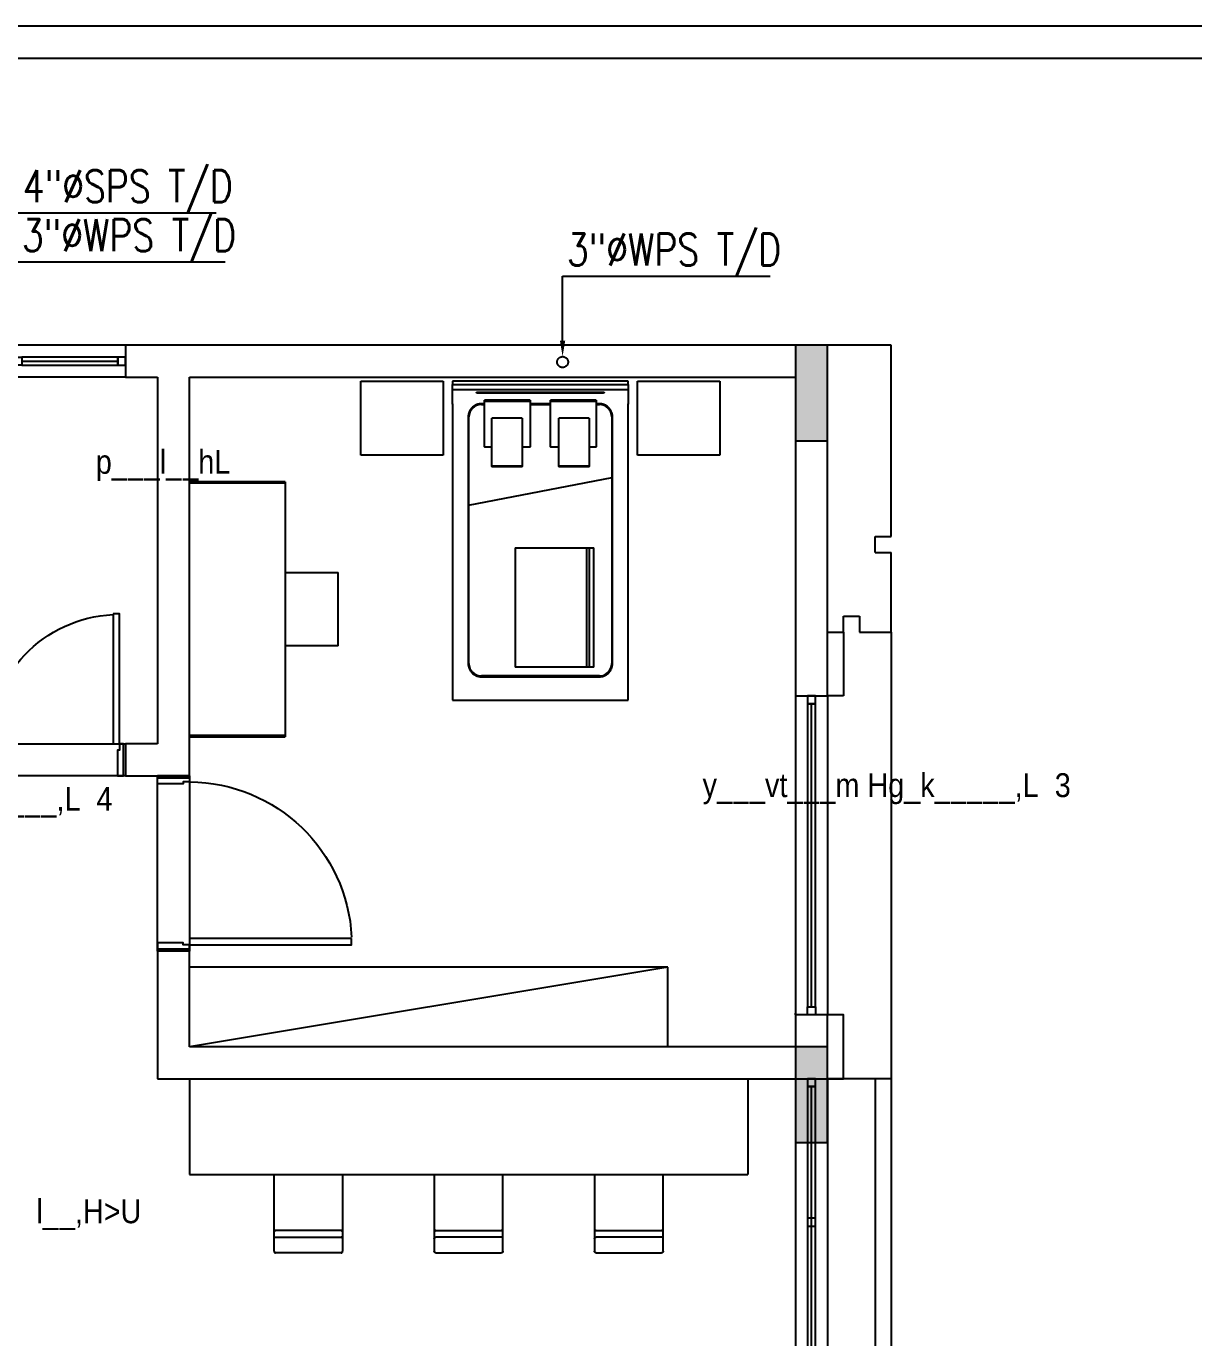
# Model space of a CAD drawing. Header units: metres. Extents: x -658 to -58, y -713 to -118.
# Drawn here: x -316.17 to -308.85, y -198.17 to -189.95 of the extents above; entities that cross this region are included whole.
import ezdxf
from ezdxf import colors
from ezdxf.entities.mleader import LeaderData, LeaderLine
from ezdxf.math import Vec2, Vec3

# ---------------------------------------------------------------- set-up
doc = ezdxf.new("R2010")
doc.units = ezdxf.units.M
doc.header["$LTSCALE"] = 100
doc.linetypes.add('CENTERX2', pattern=[4, 2.5, -0.5, 0.5, -0.5])
for name, color, linetype in [('DRAIN-LW', 2, 'Continuous'), ('plan', 8, 'Continuous'), ('WATER TEXT', 3, 'Continuous')]:
    doc.layers.add(name, color=color, linetype=linetype)
doc.styles.add('02-GROUND-FOR WORK$0$MZ', font='romans.shx', dxfattribs={"width": 0.8})
doc.styles.add('style12', font='xarab.shx')

# ---------------------------------------------------------------- blocks, each defined once
blk = doc.blocks.new('EN_Bed_and_2_bedside_tables_FR__Lit_avec_2_tables_de_chevets_17147 - 0900 x 1900 mm - Jumeau _1 place_-585251-الدور الاول')
for p, q in [((-1.125000011444091, -0.02587626685010951), (-0.6100000100016585, -0.02587626685010951)), ((-1.125000011444091, -0.4899999999999956), (-1.125000011444091, -0.02587626685010951)), ((-0.6100000100016585, -0.02587626685010951), (-0.6100000100016585, -0.4899999999999956)), ((0.5499999999999962, -0.02587626685010965), (-0.5500000000000037, -0.02587626685010965)), ((-0.5500000000000037, -0.02587626685010965), (-0.5500000000000037, -0.04748257228274145)), ((-0.5499999999999998, -0.07871591388827218), (-0.5499999999999998, -0.04748257228273851)), ((-0.5499999999999998, -0.04748257228273851), (0.5499999999999999, -0.04748257228273851)), ((-0.5499999999999998, -0.1699942561304937), (-0.5499999999999998, -0.07871591388827624)), ((-0.5499999999999998, -0.07871591388827218), (0.5499999999999999, -0.07871591388827218)), ((0.5499999999999962, -0.04748257228273309), (0.5499999999999962, -0.02587626685010965)), ((0.5499999999999999, -0.04748257228273851), (0.5499999999999999, -0.07871591388827218)), ((0.5499999999999999, -0.07871591388827218), (0.5499999999999999, -0.1699942561304928)), ((0.6099999237060552, -0.02587626685010951), (1.124999923706056, -0.02587626685010951)), ((0.6099999237060552, -0.4899999999999956), (0.6099999237060552, -0.02587626685010951)), ((1.124999923706056, -0.02587626685010951), (1.124999923706056, -0.4899999999999956)), ((-0.3899999999999932, -0.09467369448888671), (0.3900000000000044, -0.09467369448888671)), ((0.390000000000004, -0.100622127034617), (-0.3899999999999933, -0.100622127034617)), ((-0.06350000000015016, -0.1449118983703785), (-0.350000000000163, -0.1449118983703785)), ((-0.3500000000000077, -0.1477248673248967), (-0.3441116485768907, -0.1477248673248967)), ((-0.06350000000000004, -0.1527587694640935), (-0.3500000000000077, -0.1527587694640935)), ((-0.06660690951950667, -0.1477248673248967), (-0.06350000000000004, -0.1477248673248967)), ((0.3499999999998512, -0.1449118983703785), (0.0634999999998383, -0.1449118983703872)), ((0.06350000000000007, -0.1477248673248969), (0.06938835142311692, -0.1477248673248969)), ((0.3500000000000009, -0.1527587694640937), (0.06350000000000001, -0.1527587694640937)), ((0.3468930904804943, -0.1477248673248968), (0.3500000000000009, -0.1477248673248968)), ((-0.5500000000000037, -0.1687650021166942), (-0.5500000000000037, -2.026912732955666)), ((-0.350000000000163, -0.1675401383258751), (-0.3700000000001585, -0.1675401383258837)), ((-0.3700000000000052, -0.1724730055923467), (-0.3500000000000079, -0.1724730055923467)), ((0.0634999999998383, -0.1675401383258837), (-0.06350000000015016, -0.1675401383258837)), ((-0.06350000000000323, -0.172473005592347), (0.06349999999999498, -0.1724730055923472)), ((0.3699999999998466, -0.1675401383258837), (0.3499999999998512, -0.1675401383258837)), ((0.3499999999999996, -0.1724730055923475), (0.3699999999999969, -0.1724730055923475)), ((0.5499999999999962, -2.026912732955666), (0.5499999999999962, -0.1687650021166944)), ((-0.4524598616742959, -0.2500000000000125), (-0.4524598616742959, -1.796912732955676)), ((-0.4475269944076529, -1.796912732955663), (-0.4475269944076529, -0.2499999999999943)), ((-0.1150000000001644, -0.2581005459530469), (-0.3050000000001559, -0.2581005459530469)), ((0.3049999999998441, -0.2581005459530469), (0.1149999999998526, -0.2581005459530555)), ((0.4475269944076469, -0.2500000000000022), (0.4475269944076501, -1.796912732955689)), ((0.452459861673984, -1.796912732955702), (0.452459861673984, -0.2500000000000038)), ((-0.6100000100016585, -0.4899999999999956), (-1.125000011444091, -0.4899999999999956)), ((-0.350000000000163, -0.43793085904225), (-0.3050000000001559, -0.43793085904225)), ((-0.1150000000001644, -0.43793085904225), (-0.06350000000015016, -0.43793085904225)), ((0.0634999999998383, -0.4379308590422586), (0.1149999999998526, -0.4379308590422586)), ((0.3049999999998441, -0.43793085904225), (0.3499999999998165, -0.43793085904225)), ((1.124999923706056, -0.4899999999999956), (0.6099999237060552, -0.4899999999999956)), ((-0.3049999999999992, -0.5570526040179195), (-0.1149999999999992, -0.5570526040179195)), ((-0.3050000000001559, -0.5602855412867517), (-0.1150000000001644, -0.5602855412867517)), ((0.1150000000000002, -0.5570526040179195), (0.3050000000000002, -0.5570526040179193)), ((0.1149999999998526, -0.5602855412867603), (0.3049999999998441, -0.5602855412867517)), ((-0.4500000000000012, -0.8025760510095329), (0.4500000000000001, -0.6306776657453838)), ((-0.1578131362228021, -1.069999959182718), (-0.1578131362227675, -1.819999959182729)), ((-0.0591046707153324, -1.069999959182709), (0.2889258300781244, -1.069999959182709)), ((0.2889258300781169, -1.069999959182709), (0.306204717254638, -1.069999959182709)), ((0.2889258300781244, -1.069999959182709), (0.2889258300781244, -1.819999959182718)), ((0.306204717254638, -1.069999959182709), (0.306204717254638, -1.819999959182718)), ((0.3359366058348045, -1.819999959182729), (0.3359366058348045, -1.069999959182718)), ((0.3700000000000219, -1.87443972736334), (-0.3699999999999995, -1.874439727363316)), ((-0.3700000000001585, -1.879372594629805), (0.3699999999998466, -1.879372594629822)), ((0.2889258300781244, -1.819999959182718), (-0.0591046707153324, -1.819999959182718)), ((0.306204717254638, -1.819999959182718), (0.2889258300781508, -1.819999959182718)), ((-0.5500000000000037, -2.026912732955666), (0.5499999999999962, -2.026912732955666))]:
    blk.add_line(p, q)
at = {"flags": 128}
for points in [[(-0.3700000000001585, -0.1675401383258751), (-0.373297514965642, -0.1676060974199665), (-0.3765897546105998, -0.1678038691817595), (-0.3798714520539396, -0.1681331372186165), (-0.3831373572797481, -0.1685933747719276), (-0.3863822455364243, -0.1691838455597803), (-0.3896009256949237, -0.1699036049548766), (-0.392788248553639, -0.1707515014957303), (-0.395939115075883, -0.1717261787287453), (-0.3990484845473949, -0.1728260773782639), (-0.4021113826402873, -0.1740494378410943), (-0.4051229093710632, -0.1753943030014451), (-0.4080782469392912, -0.1768585213619711), (-0.4109726674354022, -0.1784397504856358), (-0.4138015404039184, -0.1801354607431334), (-0.4165603402516507, -0.1819429393598231), (-0.4192446534873148, -0.1838592947554624), (-0.4218501857824146, -0.1858814611702324), (-0.4243727688409852, -0.1880062035692337), (-0.4268083670683223, -0.1902301228178811), (-0.4291530840268452, -0.1925496611198024), (-0.4314031686695653, -0.1949611077085091), (-0.4335550213410412, -0.1974606047838734), (-0.4356051995360832, -0.2000441536837865), (-0.4375504234068519, -0.2027076212811224), (-0.4393875810102069, -0.2054467465959068), (-0.4411137332858464, -0.2082571476119477), (-0.4427261187583066, -0.211134328287145), (-0.444222157954887, -0.2140736857461789), (-0.44559945753191, -0.2170705176441537), (-0.4468558141038793, -0.2201200296893114), (-0.4479892177683929, -0.2232173433129088), (-0.448997855321237, -0.226357503473884), (-0.4498801131575688, -0.2295354865858415), (-0.4506345798530212, -0.2327462085537198), (-0.4512600484218188, -0.2359845329073018), (-0.4517555182477118, -0.2392452790184261), (-0.4521201966846438, -0.2425232303889059), (-0.4523535003249374, -0.2458131429958042), (-0.4524550559324997, -0.2491097536807613), (-0.4524598616742959, -0.2500000000000125)], [(0.452459861673984, -0.2500000000000038), (0.4523939025798492, -0.2467024850345376), (0.4521961308180822, -0.2434102453895798), (0.4518668627812165, -0.2401285479462573), (0.4514066252279055, -0.2368626427204315), (0.4508161544400874, -0.2336177544637554), (0.4500963950449304, -0.2303990743052559), (0.44924849850412, -0.2272117514465492), (0.4482738212711137, -0.2240608849243052), (0.4471739226215605, -0.2209515154527847), (0.4459505621587561, -0.2178886173598749), (0.4446056969983966, -0.2148770906291164), (0.4431414786378966, -0.2119217530608711), (0.4415602495142232, -0.2090273325647948), (0.4398645392566911, -0.2061984595962525), (0.4380570606400186, -0.2034396597485203), (0.4361407052443707, -0.2007553465128561), (0.4341185388296267, -0.198149814217791), (0.4319937964305994, -0.1956272311592031), (0.4297698771819692, -0.1931916329318573), (0.4274503388800393, -0.1908469159733518), (0.425038892291324, -0.188596831330623), (0.4225393952159769, -0.1864449786591297), (0.4199558463160379, -0.1843948004641051), (0.4172923787187193, -0.1824495765933017), (0.4145532534039523, -0.1806124189899641), (0.411742852387868, -0.1788862667143419), (0.408865671712714, -0.1772738812418643), (0.4059263142536369, -0.1757778420453186), (0.4029294823557053, -0.1744005424682868), (0.3998799703105304, -0.1731441858962743), (0.396782656686933, -0.172010782231804), (0.3936424965259491, -0.1710021446789426), (0.3904645134140003, -0.1701198868426281), (0.3872537914461133, -0.1693654201471757), (0.3840154670925313, -0.1687399515783521), (0.3807547209814329, -0.1682444817524678), (0.3774767696109272, -0.1678798033155271), (0.3741868570040116, -0.1676464996752335), (0.3708902463190718, -0.1675449440676626), (0.3699999999998466, -0.1675401383258837)], [(-0.1578131362226231, -1.069999959182709), (-0.1559164807360731, -1.069999959182709), (-0.1502994016831145, -1.069999959182709), (-0.1411777602616584, -1.069999959182709), (-0.128902096036056, -1.069999959182709), (-0.1139441558982251, -1.069999959182709), (-0.09687876509915343, -1.069999959182709), (-0.07836173703686761, -1.069999959182709), (-0.05910467071533246, -1.069999959182709)], [(0.3062491023064463, -1.069999959182709), (0.3137151174859403, -1.069999959182709), (0.3212919448942876, -1.069999959182709), (0.3275100864500876, -1.069999959182709), (0.3321305824605246, -1.069999959182709), (0.3349758698551218, -1.069999959182709), (0.3359366058349603, -1.069999959182709)], [(-0.4524598616742959, -1.796912732955676), (-0.4523939025801611, -1.800210247921142), (-0.4521961308184287, -1.8035024875661), (-0.4518668627815284, -1.806784185009423), (-0.451406625228252, -1.810050090235257), (-0.4508161544403993, -1.813294978491925), (-0.450096395045277, -1.816513658650433), (-0.4492484985044319, -1.819700981509131), (-0.4482738212713909, -1.822851848031384), (-0.4471739226218723, -1.825961217502895), (-0.445950562159068, -1.829024115595822), (-0.4446056969987085, -1.832035642326572), (-0.4431414786381738, -1.834990979894818), (-0.4415602495145351, -1.837885400390894), (-0.4398645392570029, -1.840714273359436), (-0.4380570606403305, -1.843473073207168), (-0.4361407052446826, -1.846157386442841), (-0.4341185388299386, -1.848762918737889), (-0.4319937964309459, -1.851285501796486), (-0.4297698771822811, -1.853721100023831), (-0.4274503388803512, -1.856065816982346), (-0.4250388922916705, -1.858315901625066), (-0.4225393952162889, -1.86046775429655), (-0.4199558463163497, -1.862517932491584), (-0.4172923787190658, -1.864463156362396), (-0.4145532534042642, -1.866300313965725), (-0.4117428523882145, -1.868026466241347), (-0.4088656717130259, -1.869638851713824), (-0.4059263142539488, -1.87113489091037), (-0.4029294823560172, -1.87251219048741), (-0.3998799703108423, -1.873768547059415), (-0.3967826566872448, -1.874901950723885), (-0.393642496526261, -1.875910588276746), (-0.3904645134143468, -1.876792846113069), (-0.3872537914464251, -1.877547312808522), (-0.3840154670928431, -1.878172781377328), (-0.3807547209817448, -1.878668251203221), (-0.3774767696112391, -1.879032929640162), (-0.3741868570043235, -1.879266233280447), (-0.3708902463193837, -1.879367788888026), (-0.3700000000001585, -1.879372594629805)], [(0.3699999999998466, -1.879372594629822), (0.3732975149653301, -1.87930663553574), (0.376589754610288, -1.879108863773938), (0.3798714520536278, -1.87877959573709), (0.3831373572794363, -1.878319358183778), (0.386382245536147, -1.877728887395917), (0.3896009256946118, -1.877009128000821), (0.3927882485533272, -1.876161231459967), (0.3959391150755712, -1.875186554226961), (0.399048484547083, -1.874086655577433), (0.4021113826400101, -1.872863295114603), (0.4051229093707513, -1.871518429954252), (0.408078246939014, -1.870054211593735), (0.4109726674350903, -1.86847298247007), (0.4138015404036065, -1.866777272212564), (0.4165603402513735, -1.864969793595874), (0.419244653487003, -1.863053438200244), (0.4218501857821028, -1.861031271785474), (0.424372768840708, -1.858906529386472), (0.426808367068045, -1.856682610137816), (0.4291530840265333, -1.854363071835904), (0.4314031686692534, -1.851951625247197), (0.4335550213407293, -1.849452128171824), (0.4356051995357713, -1.846868579271919), (0.4375504234065747, -1.844205111674575), (0.439387581009895, -1.841465986359791), (0.4411137332855345, -1.838655585343758), (0.4427261187580294, -1.835778404668561), (0.4442221579545751, -1.832839047209527), (0.4455994575315982, -1.829842215311552), (0.4468558141036021, -1.826792703266395), (0.447989217768081, -1.823695389642789), (0.4489978553209598, -1.820555229481822), (0.4498801131572569, -1.817377246369865), (0.4506345798527094, -1.814166524401986), (0.4512600484215417, -1.810928200048396), (0.4517555182473999, -1.807667453937271), (0.4521201966843666, -1.804389502566792), (0.4523535003246256, -1.801099589959902), (0.4524550559321878, -1.797802979274945), (0.4524598616740186, -1.796912732955702)], [(-0.05910467071533246, -1.819999959182718), (-0.07836173703686761, -1.819999959182718), (-0.09687876509915343, -1.819999959182718), (-0.1139441558982251, -1.819999959182718), (-0.128902096036056, -1.819999959182718), (-0.1411777602616584, -1.819999959182718), (-0.1502994016831145, -1.819999959182718), (-0.1559164807360731, -1.819999959182718), (-0.1578131362226231, -1.819999959182718)], [(0.3359366058349603, -1.819999959182718), (0.3349758698551218, -1.819999959182718), (0.3321305824605246, -1.819999959182718), (0.3275100864500876, -1.819999959182718), (0.3212919448942876, -1.819999959182718), (0.3137151174859403, -1.819999959182718), (0.3062491023064111, -1.819999959182718)]]:
    blk.add_lwpolyline(points, dxfattribs=at)
for centre, radius, start, end in [((-0.3700000000000063, -0.2499999999999945), 0.0800000000000044, 177.6372373075536, 179.9999999999992), ((-0.3700000000000063, -0.2499999999999945), 0.07752699440765515, 89.99999999999959, 179.9999999999993), ((-0.3700000000000063, -0.2499999999999945), 0.08000000000000444, 114.5041597808576, 115.7634245706648), ((-0.3700000000000063, -0.2499999999999945), 0.08000000000000435, 89.99999999999959, 92.36276269206057), ((0.3699999999999968, -0.2500000000000011), 0.07999999999999936, 87.63723730803632, 89.99999999999918), ((0.3699999999999968, -0.2500000000000011), 0.07752699440765023, 359.9999999999992, 89.99999999999962), ((0.3699999999999968, -0.2500000000000011), 0.07999999999999934, 24.50415978086151, 25.76342457067586), ((0.3699999999999968, -0.2500000000000011), 0.07999999999999943, 359.9999999999989, 2.362762691813814), ((-0.3699999999999996, -1.796912732955663), 0.08000000000000253, 179.9999999999998, 182.36276269225), ((-0.3699999999999996, -1.796912732955663), 0.07752699440765326, 179.9999999999998, 269.9999999999998), ((0.3700000000000225, -1.796912732955689), 0.07752699440765139, 269.9999999999995, 6.043053894780682e-14), ((0.3700000000000225, -1.796912732955689), 0.08000000000000076, 357.6372373082276, 359.9999999999992), ((-0.3699999999999996, -1.796912732955663), 0.0800000000000025, 204.5041597807983, 205.7634245705593), ((-0.3699999999999996, -1.796912732955663), 0.0800000000000025, 267.6372373078647, 269.9999999999994), ((0.3700000000000225, -1.796912732955689), 0.08000000000000065, 269.9999999999991, 272.3627626919827), ((0.3700000000000225, -1.796912732955689), 0.08000000000000085, 294.5041597807783, 295.763424570559)]:
    blk.add_arc(centre, radius, start, end)
for points, knots in [([(-0.3899999999999933, -0.100622127034617), (-0.3906194697977122, -0.1006197242420361), (-0.3918224234998632, -0.1005863226387849), (-0.3934967477740535, -0.1004552573133246), (-0.3951074115667346, -0.1002282818319106), (-0.3965484434800375, -0.09992999676418238), (-0.3977642937287243, -0.09956181886188784), (-0.3990819154042456, -0.0990009131803175), (-0.4001464376402936, -0.0981090775605797), (-0.4000028874034097, -0.09712175168584955), (-0.3989759396527413, -0.09630792256377159), (-0.3977797161358004, -0.09576391208687524), (-0.3962313305413996, -0.09530241553129191), (-0.3936771498127301, -0.09482447394224824), (-0.3915490354178615, -0.09468021858364503), (-0.3899999999999932, -0.09467369448888671)], [0, 0, 0, 0, 0.05555555555555555, 0.1111111111111111, 0.1666666666666667, 0.2222222222222222, 0.2777777777777778, 0.3333333333333333, 0.4444444444444444, 0.5833333333333333, 0.6527777777777777, 0.7222222222222222, 0.7916666666666667, 0.8611111111111112, 1, 1, 1, 1]), ([(-0.3500000000000077, -0.1527587694640934), (-0.3500000000000077, -0.1470183534950066), (-0.3500000000000075, -0.145148231903019), (-0.3500000000000077, -0.1449118983703712), (-0.3500000000000077, -0.1449118983703712)], [-0.02531447544608344, -0.02531447544608344, -0.02531447544608344, -0.02531447544608344, -0.01176379224752933, -0.00982882225279015, -0.00982882225279015, -0.00982882225279015, -0.00982882225279015]), ([(-0.3500000000000077, -0.4378831453735883), (-0.3500000000000077, -0.437996365567753), (-0.3500000000000077, -0.4375527260182764), (-0.3500000000000077, -0.420723244701936), (-0.3500000000000083, -0.3933456908218267), (-0.3500000000000075, -0.2908942168671546), (-0.3500000000000077, -0.1753254007238284), (-0.3500000000000077, -0.1527587694640935)], [-0.8738534442867539, -0.8738534442867539, -0.8738534442867539, -0.8738534442867539, -0.8529962077781091, -0.7671952942683452, -0.5795204002419658, -0.2820766228611951, 0, 0, 0, 0]), ([(-0.06349999999999999, -0.1449118983703712), (-0.06349999999999999, -0.1449118983703712), (-0.06349999999999993, -0.1451482319030191), (-0.06350000000000053, -0.1470183534950062), (-0.06349999999999999, -0.1527587694640934)], [0.009828822252790297, 0.009828822252790297, 0.009828822252790297, 0.009828822252790297, 0.01176379224752933, 0.02531447544608344, 0.02531447544608344, 0.02531447544608344, 0.02531447544608344]), ([(-0.06349999999999999, -0.1527587694640935), (-0.06349999999999999, -0.1753254007238284), (-0.06349999999999999, -0.2908942168671546), (-0.06349999999999996, -0.3933456908218261), (-0.06349999999999999, -0.4207232447019386), (-0.06349999999999999, -0.4375527260182765), (-0.06349999999999999, -0.437996365567753), (-0.06349999999999999, -0.4378831453735882)], [0, 0, 0, 0, 0.2820766228611951, 0.5795204002419658, 0.7671952942683452, 0.8529962077781091, 0.8738534442867542, 0.8738534442867542, 0.8738534442867542, 0.8738534442867542]), ([(0.0635, -0.1527587694640937), (0.0635, -0.1470183534950069), (0.0635, -0.1451482319030192), (0.06350000000000001, -0.1449118983703715), (0.0635, -0.1449118983703715)], [-0.02531447544608344, -0.02531447544608344, -0.02531447544608344, -0.02531447544608344, -0.01176379224752933, -0.009828822252790073, -0.009828822252790073, -0.009828822252790073, -0.009828822252790073]), ([(0.0635, -0.4378831453735886), (0.0635, -0.4379963655677533), (0.0635, -0.4375527260182767), (0.06349999999999999, -0.4207232447019363), (0.06350000000000006, -0.3933456908218267), (0.06350000000000004, -0.2908942168671545), (0.06350000000000003, -0.1753254007238287), (0.06350000000000001, -0.1527587694640938)], [-0.8738534442867539, -0.8738534442867539, -0.8738534442867539, -0.8738534442867539, -0.8529962077781091, -0.7671952942683452, -0.5795204002419658, -0.2820766228611951, 0, 0, 0, 0]), ([(0.3500000000000009, -0.1449118983703715), (0.3500000000000009, -0.1449118983703715), (0.350000000000001, -0.1451482319030192), (0.3499999999999988, -0.1470183534950065), (0.3500000000000009, -0.1527587694640936)], [0.009828822252789833, 0.009828822252789833, 0.009828822252789833, 0.009828822252789833, 0.01176379224752933, 0.02531447544608344, 0.02531447544608344, 0.02531447544608344, 0.02531447544608344]), ([(0.3500000000000009, -0.1527587694640938), (0.3500000000000009, -0.1753254007238287), (0.3500000000000009, -0.2908942168671547), (0.3500000000000009, -0.3933456908218265), (0.3500000000000009, -0.4207232447019389), (0.3500000000000009, -0.4375527260182767), (0.3500000000000009, -0.4379963655677532), (0.3500000000000009, -0.4378831453735886)], [0, 0, 0, 0, 0.2820766228611951, 0.5795204002419658, 0.7671952942683452, 0.8529962077781091, 0.8738534442867542, 0.8738534442867542, 0.8738534442867542, 0.8738534442867542]), ([(0.3900000000000044, -0.09467369448888671), (0.3906195271774266, -0.0946762530313445), (0.391822449873684, -0.09471111659112294), (0.3934964307032692, -0.09484743519913107), (0.3951060330351739, -0.09508295305187006), (0.3965459852993439, -0.09539120412008037), (0.3977608918807091, -0.09576959131355718), (0.3990778038959342, -0.09634295948466716), (0.4001444653121239, -0.09724639105981021), (0.4000051474881737, -0.09823212213500927), (0.3989799277162557, -0.09903505814751898), (0.3977831508683102, -0.09956755220607218), (0.3962335953740449, -0.1000162564306672), (0.3936773216339375, -0.1004777213453004), (0.3915488875523295, -0.1006159974579465), (0.3900000000000041, -0.100622127034617)], [0, 0, 0, 0, 0.05555555555555555, 0.1111111111111111, 0.1666666666666667, 0.2222222222222222, 0.2777777777777778, 0.3333333333333333, 0.4444444444444444, 0.5833333333333333, 0.6527777777777777, 0.7222222222222222, 0.7916666666666667, 0.8611111111111112, 1, 1, 1, 1]), ([(-0.3049999999999992, -0.5570526040179195), (-0.3049999999999992, -0.4819289476386825), (-0.3049999999999992, -0.40836497995536), (-0.3049999999999994, -0.3378381197079133), (-0.3049999999999992, -0.2723360226504725), (-0.3049999999999992, -0.2585555331089446), (-0.3049999999999992, -0.2581300425261748)], [-1.650612061430536, -1.650612061430536, -1.650612061430536, -1.650612061430536, -1.384840193782688, -1.147335735825439, -0.9731115973867277, -0.873853444286754, -0.873853444286754, -0.873853444286754, -0.873853444286754]), ([(-0.1149999999999992, -0.2581300425261748), (-0.1149999999999992, -0.2585555331089447), (-0.1149999999999992, -0.2723360226504725), (-0.1149999999999992, -0.3378381197079132), (-0.1149999999999992, -0.40836497995536), (-0.1149999999999992, -0.4819289476386824), (-0.1149999999999992, -0.5570526040179195)], [0.8738534442867542, 0.8738534442867542, 0.8738534442867542, 0.8738534442867542, 0.9731115973867277, 1.147335735825439, 1.384840193782688, 1.650612061430536, 1.650612061430536, 1.650612061430536, 1.650612061430536]), ([(0.1150000000000001, -0.5570526040179195), (0.1150000000000001, -0.4819289476386825), (0.1150000000000001, -0.4083649799553603), (0.1150000000000002, -0.3378381197079133), (0.1150000000000001, -0.2723360226504725), (0.1150000000000002, -0.2585555331089446), (0.1150000000000002, -0.2581300425261748)], [-1.650612061430536, -1.650612061430536, -1.650612061430536, -1.650612061430536, -1.384840193782688, -1.147335735825439, -0.9731115973867277, -0.8738534442867539, -0.8738534442867539, -0.8738534442867539, -0.8738534442867539]), ([(0.3050000000000002, -0.2581300425261748), (0.3050000000000002, -0.2585555331089447), (0.3050000000000003, -0.2723360226504726), (0.3049999999999998, -0.3378381197079129), (0.3050000000000001, -0.4083649799553603), (0.3050000000000002, -0.4819289476386825), (0.3050000000000002, -0.5570526040179195)], [0.8738534442867542, 0.8738534442867542, 0.8738534442867542, 0.8738534442867542, 0.9731115973867277, 1.147335735825439, 1.384840193782688, 1.650612061430536, 1.650612061430536, 1.650612061430536, 1.650612061430536]), ([(-0.3049999999999992, -0.5595354160219288), (-0.3049999999999992, -0.559921367813353), (-0.3049999999999992, -0.560758850318825), (-0.3049999999999992, -0.5597853591366646), (-0.3049999999999992, -0.5570526040179195)], [-0.01567086575233738, -0.01567086575233738, -0.01567086575233738, -0.01567086575233738, -0.01176379224752933, 0, 0, 0, 0]), ([(-0.1149999999999992, -0.5570526040179195), (-0.1149999999999992, -0.5597853591366645), (-0.1149999999999992, -0.5607588503188254), (-0.1149999999999992, -0.559921367813353), (-0.1149999999999992, -0.5595354160219288)], [0, 0, 0, 0, 0.01176379224752933, 0.01567086575233736, 0.01567086575233736, 0.01567086575233736, 0.01567086575233736]), ([(0.1150000000000001, -0.559535416021929), (0.1150000000000001, -0.5599213678133531), (0.1150000000000001, -0.5607588503188253), (0.1150000000000001, -0.5597853591366646), (0.1150000000000001, -0.5570526040179196)], [-0.01567086575233731, -0.01567086575233731, -0.01567086575233731, -0.01567086575233731, -0.01176379224752933, 0, 0, 0, 0]), ([(0.3050000000000002, -0.5570526040179195), (0.3050000000000002, -0.5597853591366645), (0.3050000000000002, -0.5607588503188256), (0.3050000000000002, -0.5599213678133531), (0.3050000000000002, -0.5595354160219288)], [0, 0, 0, 0, 0.01176379224752933, 0.01567086575233738, 0.01567086575233738, 0.01567086575233738, 0.01567086575233738])]:
    blk.add_open_spline(points, degree=3, knots=knots)
for points in [[(-0.3500000000000077, -0.1449127135753851), (-0.3500000000000077, -0.1449268928265849), (-0.3500000000000077, -0.1454059577792291), (-0.3500000000000077, -0.1459934646614402)], [(-0.3500000000000077, -0.1459582179327174), (-0.3500000000000077, -0.1463900961616072), (-0.3500000000000077, -0.1469702273595652), (-0.3500000000000077, -0.1477248673248966)], [(-0.3500000000000077, -0.1477248673248967), (-0.3500000000000077, -0.1481812565851137), (-0.3500000000000077, -0.1486362850948314), (-0.3500000000000077, -0.1490899600985635)], [(-0.06349999999999999, -0.1455747849232093), (-0.06349999999999999, -0.1451268379537419), (-0.06349999999999999, -0.1446849141083912), (-0.06349999999999999, -0.1446910022582545)], [(-0.06349999999999999, -0.1477248673248967), (-0.06349999999999999, -0.1469702273595652), (-0.06349999999999999, -0.1463900961616072), (-0.06349999999999999, -0.1459582179327174)], [(-0.06349999999999999, -0.1490899600985722), (-0.06349999999999999, -0.1486362850948372), (-0.06349999999999999, -0.1481812565851166), (-0.06349999999999999, -0.1477248673248967)], [(0.0635, -0.1449127135753854), (0.0635, -0.1449268928265852), (0.0635, -0.1454059577792294), (0.0635, -0.1459934646614405)], [(0.0635, -0.1459582179327176), (0.0635, -0.1463900961616075), (0.0635, -0.1469702273595654), (0.0635, -0.147724867324897)], [(0.0635, -0.147724867324897), (0.0635, -0.148181256585114), (0.0635, -0.1486362850948316), (0.0635, -0.1490899600985638)], [(0.3500000000000009, -0.1455747849232096), (0.3500000000000009, -0.1451268379537421), (0.350000000000001, -0.1446849141083914), (0.350000000000001, -0.1446910022582547)], [(0.3500000000000009, -0.147724867324897), (0.3500000000000009, -0.1469702273595655), (0.3500000000000009, -0.1463900961616075), (0.3500000000000009, -0.1459582179327177)], [(0.3500000000000009, -0.1490899600985633), (0.3500000000000009, -0.1486362850948313), (0.3500000000000009, -0.1481812565851138), (0.3500000000000009, -0.147724867324897)], [(-0.3049999999999992, -0.5571756694580207), (-0.3049999999999992, -0.5580286549944852), (-0.3049999999999992, -0.5587766699286008), (-0.3049999999999992, -0.5593278964622975)], [(-0.1149999999999992, -0.5591256964762457), (-0.1149999999999992, -0.5586615944242384), (-0.1149999999999992, -0.5577381575552226), (-0.1149999999999992, -0.5566776738478562)], [(0.1150000000000001, -0.5571756694580208), (0.1150000000000001, -0.5580286549944853), (0.1150000000000001, -0.5587766699286009), (0.1150000000000001, -0.5593278964622975)], [(0.3050000000000002, -0.5591256964762458), (0.3050000000000002, -0.5586615944242385), (0.3050000000000002, -0.5577381575552226), (0.3050000000000002, -0.5566776738478562)]]:
    blk.add_open_spline(points, degree=3)
blk = doc.blocks.new('Stol - Stol-V27-الدور الاول')
for p, q in [((0.1800000000001205, 0.7081804131694014), (0.1800000000001205, 0.587973826322866)), ((0.6000000000001364, 0.7181804131693639), (0.1900000000001256, 0.7181804131693639)), ((0.6100000000001273, 0.5788105145825853), (0.6100000000001273, 0.7081804131694014)), ((0.1800000000001205, 0.587973826322866), (0.1800000000001205, 0.5788105145827274)), ((0.1899999999999977, 0.5788105145825853), (0.1800000000000068, 0.5788105145825853)), ((0.1800000000001205, 0.5788105145827274), (0.1800000000001205, 0.2259006911147026)), ((0.1800000000000068, 0.5788105145825853), (0.1899999999999977, 0.5788105145825853)), ((0.1899999999999977, 0.6189400255186399), (0.5999999999999943, 0.6189400255186399)), ((0.5999999999999943, 0.5788105145825853), (0.1899999999999977, 0.5788105145825853)), ((0.5999999999999943, 0.5788105145825853), (0.1899999999999977, 0.5788105145825853)), ((0.6099999999999994, 0.5788105145825853), (0.5999999999999943, 0.5788105145825853)), ((0.5999999999999943, 0.5788105145825853), (0.6099999999999994, 0.5788105145825853)), ((0.6100000000001273, 0.5788105145827274), (0.6100000000001273, 0.587973826322866)), ((0.6100000000001273, 0.2259006911147026), (0.6100000000001273, 0.5788105145827274))]:
    blk.add_line(p, q)
at = {"flags": 128}
for points in [[(0.1800000000001205, 0.7081804131694014), (0.1800079989335188, 0.7085803065112088), (0.1800319829370949, 0.708979560109043), (0.1800719136415836, 0.709377535242254), (0.1801277271663793, 0.7097735952355038), (0.1801993342217116, 0.7101671064773427), (0.1802866202516071, 0.7105574394336429), (0.1803894456170241, 0.7109439696550055), (0.1805076458193042, 0.7113260787755564), (0.1806410317633436, 0.7117031555021356), (0.1807893900600988, 0.7120745965924584), (0.1809524833679177, 0.7124398078200329), (0.1811300507723388, 0.7127982049248089), (0.1813218082033501, 0.7131492145477978), (0.1815274488899945, 0.7134922751485817), (0.1817466438510422, 0.7138268379033263), (0.1819790424212897, 0.7141523675829831), (0.1822242728126184, 0.7144683434095498), (0.182481942708705, 0.7147742598890829), (0.1827516398927287, 0.7150696276204656), (0.1830329329066416, 0.7153539740783685), (0.1833253717417165, 0.7156268443690692), (0.1836284885581421, 0.7158878019583597), (0.1839417984336933, 0.7161364293697261), (0.1842648001394025, 0.7163723288523443), (0.1845969769414495, 0.716595123017413), (0.1849377974277928, 0.7168044554418032), (0.1852867163583909, 0.7169999912382252), (0.1856431755373649, 0.7171814175911209), (0.1860066047060656, 0.7173484442571123), (0.1863764224553535, 0.7175008040290436), (0.1867520371557418, 0.7176382531638694), (0.187132847903797, 0.7177605717722599), (0.1875182454836022, 0.7178675641705468), (0.1879076133412099, 0.7179590591937313), (0.1883003285711311, 0.7180349104692709), (0.1886957629127437, 0.7180949966513026), (0.1890932837554828, 0.7181392216147344), (0.1894922551507818, 0.7181675146091209), (0.1898920388295409, 0.7181798303716391), (0.1900000000001256, 0.7181804131693639)], [(0.6000000000001364, 0.7181804131693639), (0.6003998933419865, 0.7181724142359656), (0.6007991469398206, 0.7181484302323895), (0.6011971220730175, 0.7181084995278866), (0.6015931820662672, 0.7180526860031193), (0.6019866933080777, 0.717981078947787), (0.6023770262643922, 0.7178937929178915), (0.602763556485769, 0.7177909675524745), (0.6031456656062772, 0.7176727673501659), (0.6035227423328706, 0.7175393814061408), (0.6038941834232219, 0.7173910231093998), (0.6042593946507822, 0.7172279298015951), (0.604617791755544, 0.7170503623971456), (0.6049688013785612, 0.7168586049661485), (0.605311861979331, 0.7166529642795183), (0.6056464247340756, 0.7164337693184848), (0.6059719544137465, 0.7162013707481947), (0.6062879302403132, 0.7159561403568659), (0.6065938467198464, 0.7156984704608078), (0.606889214451229, 0.7154287732767841), (0.6071735609091178, 0.7151474802628002), (0.6074464311998469, 0.7148550414277963), (0.6077073887891089, 0.7145519246113281), (0.6079560162004896, 0.7142386147357911), (0.6081919156831361, 0.7139156130300819), (0.6084147098482049, 0.7135834362280491), (0.6086240422725524, 0.7132426157416774), (0.6088195780689745, 0.7128936968111077), (0.6090010044218843, 0.7125372376321195), (0.6091680310878473, 0.7121738084634046), (0.609320390859807, 0.7118039907141451), (0.6094578399946329, 0.711428376013771), (0.6095801586030234, 0.7110475652656874), (0.6096871510013102, 0.7106621676858822), (0.6097786460244805, 0.7102727998283171), (0.6098544973000202, 0.7098800845983817), (0.6099145834820376, 0.7094846502567407), (0.6099588084455121, 0.70908712941403), (0.6099871014398701, 0.7086881580187026), (0.609999417202431, 0.7082883743399293), (0.6100000000001273, 0.7081804131694014)]]:
    blk.add_lwpolyline(points, dxfattribs=at)
for points, knots in [([(0.1800000000000068, 0.6288617943377233), (0.1800000000000068, 0.6277540135110371), (0.1803783719369392, 0.6255316159124504), (0.1822111089113747, 0.6222326990124145), (0.185508585789421, 0.6196191466253254), (0.1885022198991351, 0.6189400138735834), (0.1899999999999977, 0.6189400255186399)], [-1, -1, -1, -1, -0.7857142857142857, -0.5714285714285714, -0.2857142857142857, 0, 0, 0, 0]), ([(0.1800000000000068, 0.5879738263227523), (0.1800000000000068, 0.587175730852664), (0.1801724539158158, 0.5859745315272846), (0.1807348020183071, 0.5844570973549139), (0.1812182828652595, 0.5835589406062525), (0.1816793683253479, 0.5828789987957919), (0.1821879381984388, 0.5822290571811095), (0.1827645584745454, 0.5816266327515507), (0.1834018346843465, 0.5810792877489916), (0.1840767682113693, 0.5805720294209209), (0.1849856983246383, 0.58001549122352), (0.1861622245127563, 0.5794836914834036), (0.1878184554057043, 0.5789686883559), (0.1891273353740104, 0.5788102054976321), (0.1899999999999977, 0.5788105145825853)], [0, 0, 0, 0, 0.1666666666666667, 0.25, 0.3333333333333333, 0.375, 0.4166666666666666, 0.5, 0.5416666666666666, 0.5833333333333333, 0.6666666666666666, 0.75, 0.8333333333333334, 1, 1, 1, 1]), ([(0.6099999999999994, 0.6288617943377233), (0.6099999999999994, 0.6281232841570841), (0.6098329977499191, 0.6266442012983191), (0.608841595796747, 0.6238213446472969), (0.6066914316303951, 0.6211423629397075), (0.6033689382858682, 0.6193193990425243), (0.6011233350378262, 0.6189400167850465), (0.5999999999999943, 0.6189400255186399)], [0, 0, 0, 0, 0.1428571428571428, 0.2857142857142857, 0.5714285714285714, 0.7857142857142857, 1, 1, 1, 1]), ([(0.5999999999999943, 0.5788105145825853), (0.6008726646259959, 0.5788140609348602), (0.602181544594302, 0.5789668173416658), (0.6038377754872499, 0.5794855246946895), (0.605014301675368, 0.5800151486094478), (0.6059232317886369, 0.5805715866894161), (0.6065981653156598, 0.5810827487854056), (0.6072354415254608, 0.5816247908022945), (0.6078120618015532, 0.5822281066801338), (0.6083206316746441, 0.5828831143313096), (0.6087817171347467, 0.5835565792142177), (0.609265197981685, 0.5844577722055817), (0.6098275460841904, 0.5859780042731302), (0.6099999999999994, 0.5871563425714044), (0.6099999999999994, 0.5879738263227523)], [-1, -1, -1, -1, -0.8333333333333333, -0.75, -0.6666666666666666, -0.5833333333333333, -0.5416666666666666, -0.5, -0.4166666666666666, -0.375, -0.3333333333333333, -0.25, -0.1666666666666667, 0, 0, 0, 0])]:
    blk.add_open_spline(points, degree=3, knots=knots)
blk = doc.blocks.new('Contemporary_Office_Desk_16786 - Contemporary_Office_Desk_16786-V32-الدور الاول')
for p, q in [((0.2300000000000863, 0.9318190572340809), (-0.2299999999998784, 0.9318190572340809)), ((-0.23, 0.8921229021740169), (-0.23, 0.9318190572342612)), ((0.23, 0.9318190572342612), (0.23, 0.8921229021740169)), ((-0.23, 0.8322440612228401), (-0.23, 0.8921229021740169)), ((-0.23, 0.7518467990408502), (-0.23, 0.8322440612228399)), ((0.23, 0.8921229021740169), (0.23, 0.8322440612228401)), ((0.23, 0.8322440612228401), (0.23, 0.7518467990408506)), ((-0.23, 0.5999999999999984), (-0.23, 0.7518467990408502)), ((0.23, 0.7518467990408502), (0.23, 0.6000000000000069)), ((-0.7999999999999221, 0.5999999999998203), (-0.7999999999998875, -1.732587406877428e-13)), ((-0.8, 0.6000000000000001), (-0.7000000000000007, 0.6000000000000001)), ((-0.7899999999999243, 0.5949999999998214), (-0.7899999999999243, 0.004999999999816942)), ((-0.7000000000000007, 0.6000000000000001), (0.7, 0.6000000000000001)), ((0.7, 0.6000000000000001), (0.7999999999999999, 0.6000000000000001)), ((0.7900000000001323, 0.004999999999816942), (0.7900000000001323, 0.5949999999998128)), ((0.8000000000000953, -1.8192167772213e-13), (0.8000000000000953, 0.5999999999998203))]:
    blk.add_line(p, q)
blk = doc.blocks.new('*U110')
blk.add_line((1.949999999999995, 0), (0.05000000000001137, 0))
for points in [[(0.05000000000001137, 0.02500000000000568), (0, 0.02500000000000568), (0, -0.02500000000000568), (0.05000000000001137, -0.02500000000000568)], [(1.949999999999995, -0.02500000000000568), (1.949999999999995, 0.02500000000000568), (0.05000000000001137, 0.02500000000000568), (0.05000000000001137, -0.02500000000000568)], [(1.949999999999995, 0.02500000000000568), (2.000000000000006, 0.02500000000000568), (2.000000000000006, -0.02500000000000568), (1.949999999999995, -0.02500000000000568)]]:
    blk.add_lwpolyline(points, close=True)
blk = doc.blocks.new('*U111')
blk.add_line((1.750000000000177, 0), (0.05000000000001137, 0))
for points in [[(0.05000000000001137, 0.02500000000000568), (0, 0.02500000000000568), (0, -0.02500000000000568), (0.05000000000001137, -0.02500000000000568)], [(1.750000000000177, -0.02500000000000568), (1.750000000000177, 0.02500000000000568), (0.05000000000001137, 0.02500000000000568), (0.05000000000001137, -0.02500000000000568)], [(1.750000000000177, 0.02500000000000568), (1.800000000000188, 0.02500000000000568), (1.800000000000188, -0.02500000000000568), (1.750000000000177, -0.02500000000000568)]]:
    blk.add_lwpolyline(points, close=True)
blk = doc.blocks.new('*U113')
blk.add_line((0.6500000000000403, 0), (0.05000000000001137, 0))
for points in [[(0.05000000000001137, 0.02500000000000568), (0, 0.02500000000000568), (0, -0.02500000000000568), (0.05000000000001137, -0.02500000000000568)], [(0.6500000000000403, -0.02500000000000568), (0.6500000000000403, 0.02500000000000568), (0.05000000000001137, 0.02500000000000568), (0.05000000000001137, -0.02500000000000568)], [(0.6500000000000403, 0.02500000000000568), (0.7000000000000517, 0.02500000000000568), (0.7000000000000517, -0.02500000000000568), (0.6500000000000403, -0.02500000000000568)]]:
    blk.add_lwpolyline(points, close=True)
blk = doc.blocks.new('*U103')
for points in [[(79, 1116.000000010197), (79, 100.0000000101856), (39.00000000000001, 100.0000000101856), (39.00000000000002, 1116.000000010197)], [(-3.825999347513978e-15, -100.0000000101856), (14, -100.0000000101856), (14, 100.0000000101856), (3.825999347513978e-15, 100.0000000101856)], [(1100.000000000011, -100.0000000101856), (1086.000000000011, -100.0000000101856), (1086.000000000011, 100.0000000101856), (1100.000000000011, 100.0000000101856)]]:
    blk.add_lwpolyline(points, close=True)
at = {"ltscale": 0.25}
for points in [[(1100.000000000011, 100.0000000101856), (1.093142670511498e-14, 100.0000000101856)], [(-3.825999347513978e-15, -100.0000000101856), (1100.000000000011, -100.0000000101856)]]:
    blk.add_lwpolyline(points, dxfattribs=at)
at = {"flags": 128}
for points in [[(14, -100.0000000101856), (14, 100.0000000101856), (14, 100.0000000101856), (39.00000000000001, 100.0000000101856), (39.00000000000001, 60.00000001018563), (52.00000000000076, 60.00000001018563), (51.99999999995558, -100.0000000101856)], [(1086.000000000011, -100.0000000101856), (1086.000000000011, 100.0000000101856), (1086.000000000011, 100.0000000101856), (1061.000000000011, 100.0000000101856), (1061.000000000011, 60.00000001018563), (1048.00000000001, 60.00000001018563), (1048.000000000056, -100.0000000101856), (1086.000000000011, -100.0000000101856)]]:
    blk.add_lwpolyline(points, close=True, dxfattribs=at)
at = {"ltscale": 0.25}
blk.add_arc((37.965438357953, 94.58148840968518), 1023.059892347741, 0.4031917538202731, 87.18918173921534, dxfattribs=at)
blk = doc.blocks.new('*U114')
for points in [[(78.99999999999999, 916.0000000100947), (79, 100.0000000101856), (39.00000000000001, 100.0000000101856), (39.00000000000001, 916.0000000100947)], [(-3.825999347513978e-15, -100.0000000101856), (14, -100.0000000101856), (14, 100.0000000101856), (3.825999347513978e-15, 100.0000000101856)], [(899.999999999909, -100.0000000101856), (885.999999999909, -100.0000000101856), (885.999999999909, 100.0000000101856), (899.999999999909, 100.0000000101856)]]:
    blk.add_lwpolyline(points, close=True)
at = {"ltscale": 0.25}
for points in [[(899.999999999909, 100.0000000101856), (1.093142670511498e-14, 100.0000000101856)], [(-3.825999347513978e-15, -100.0000000101856), (899.999999999909, -100.0000000101856)]]:
    blk.add_lwpolyline(points, dxfattribs=at)
at = {"flags": 128}
for points in [[(14, -100.0000000101856), (14, 100.0000000101856), (14, 100.0000000101856), (39.00000000000001, 100.0000000101856), (39.00000000000001, 60.00000001018563), (52.00000000000076, 60.00000001018563), (51.99999999995558, -100.0000000101856)], [(885.999999999909, -100.0000000101856), (885.999999999909, 100.0000000101856), (885.999999999909, 100.0000000101856), (860.999999999909, 100.0000000101856), (860.999999999909, 60.00000001018563), (847.9999999999081, 60.00000001018563), (847.9999999999534, -100.0000000101856), (885.999999999909, -100.0000000101856)]]:
    blk.add_lwpolyline(points, close=True, dxfattribs=at)
at = {"ltscale": 0.25}
blk.add_arc((38.16789660492903, 88.79254742931337), 822.8524770154021, 0.4031917538202366, 87.18918173921534, dxfattribs=at)
blk = doc.blocks.new('RWEFRWEFRWE')
h = blk.add_hatch(color=256)
h.dxf.hatch_style = 1
h.paths.add_polyline_path([(-202.3055494243557, -174.65316413989), (-202.1055494243557, -174.65316413989), (-202.1055494243557, -174.05316413989), (-202.3055494243557, -174.05316413989)])
h = blk.add_hatch(color=256)
h.dxf.hatch_style = 1
h.paths.add_polyline_path([(-202.3055494243557, -179.05316413989), (-202.1055494243557, -179.05316413989), (-202.1055494243557, -178.45316413989), (-202.3055494243557, -178.45316413989)])
for points in [[(-202.3055494243557, -174.65316413989), (-202.1055494243557, -174.65316413989), (-202.1055494243557, -174.05316413989), (-202.3055494243557, -174.05316413989)], [(-202.3055494243557, -179.05316413989), (-202.1055494243557, -179.05316413989), (-202.1055494243557, -178.45316413989), (-202.3055494243557, -178.45316413989)]]:
    blk.add_lwpolyline(points, close=True)
blk = doc.blocks.new('A$Cb06f5615')
at = {"layer": 'plan'}
for p, q in [((-11.10280099613556, 21.30949198694276), (-41.80280099613549, 21.30949198694287)), ((-28.70354420505566, 21.10949198694283), (-11.10280099613556, 21.10949198694283)), ((-18.30354420505574, 19.3094919869427), (-19.00354420505579, 19.3094919869427)), ((-13.50354420505579, 19.3094919869427), (-18.30354420505574, 19.3094919869427)), ((-18.30354420505574, 19.3094919869427), (-18.30354420505574, 19.10949198694271)), ((-13.90354420505577, 17.50949198694258), (-13.90354420505577, 19.3094919869427)), ((-13.50354420505585, 18.1094919869426), (-13.50354420505579, 19.3094919869427)), ((-18.30354420505574, 19.10949198694271), (-19.00354420505579, 19.10949198694271)), ((-18.30354420505574, 19.10949198694266), (-18.10354420505575, 19.10949198694266)), ((-18.10354420505575, 19.10949198694266), (-18.10354420505575, 16.80949198694265)), ((-17.90354420505577, 19.10949198694271), (-14.1035442050557, 19.10949198694266)), ((-17.90354420505577, 16.60949198694271), (-17.90354420505577, 19.10949198694266)), ((-14.10354420505581, 19.10949198694266), (-14.10354420505581, 17.10949198694266)), ((-13.60354420505581, 18.1094919869426), (-13.50354420505579, 18.1094919869426)), ((-13.60354420505581, 18.00949198694258), (-13.60354420505581, 18.1094919869426)), ((-13.60354420505581, 18.00949198694258), (-13.50354420505579, 18.00949198694258)), ((-13.50354420505579, 17.50949198694258), (-13.50354420505585, 18.00949198694258)), ((-13.80354420505574, 17.50949198694252), (-13.80354420505574, 17.60949198694254)), ((-13.80354420505574, 17.60949198694254), (-13.70354420505572, 17.60949198694254)), ((-13.70354420505572, 17.60949198694254), (-13.70354420505572, 17.50949198694258)), ((-13.90354420505577, 17.10949198694266), (-13.90354420505571, 17.50949198694258)), ((-13.90354420505577, 17.50949198694258), (-13.80354420505574, 17.50949198694252)), ((-13.80354420505574, 17.50949198694252), (-13.80354420505574, 17.10949198694266)), ((-13.70354420505572, 17.50949198694258), (-13.50354420505579, 17.50949198694258)), ((-14.10354420505581, 17.10949198694266), (-13.90354420505577, 17.10949198694266)), ((-14.10354420505575, 17.1094919869426), (-14.10354420505575, 15.10949198694266)), ((-13.80354420505574, 17.10949198694266), (-13.90354420505577, 17.10949198694266)), ((-13.90354420505577, 17.1094919869426), (-13.90354420505577, 15.10949198694266)), ((-18.10354420505575, 16.80949198694265), (-18.3035442050558, 16.80949198694265)), ((-18.3035442050558, 16.80949198694265), (-18.3035442050558, 16.60949198694271)), ((-18.3035442050558, 16.60949198694271), (-17.90354420505577, 16.60949198694271)), ((-18.10354420505575, 15.50949198694275), (-18.10354420505575, 14.70949198694274)), ((-17.90354420505577, 15.50949198694275), (-18.10354420505575, 15.50949198694275)), ((-17.90354420505577, 14.90949198694273), (-17.90354420505577, 15.50949198694275)), ((-14.90354420505577, 15.40949198694284), (-17.90354420505577, 15.40949198694284)), ((-14.90354420505577, 15.40949198694284), (-17.90354420505577, 14.90949198694273)), ((-14.90354420505577, 14.90949198694273), (-14.90354420505577, 15.40949198694284)), ((-14.10354420505581, 15.10949198694266), (-14.10354420505581, 15.11949198694271)), ((-13.90354420505577, 15.10949198694266), (-14.10354420505581, 15.10949198694266)), ((-14.10354420505581, 15.10949198694266), (-14.10354420505581, 14.90949198694273)), ((-13.90354420505577, 14.70949198694279), (-13.90354420505577, 15.10949198694266)), ((-14.1035442050557, 14.90949198694273), (-17.90354420505577, 14.90949198694273)), ((-18.10354420505575, 14.70949198694274), (-13.90354420505577, 14.70949198694279)), ((-17.90354420505577, 14.70949198694279), (-17.90354420505577, 14.10949198694277)), ((-14.40354420505571, 14.70949198694279), (-14.40354420505571, 14.10949198694277)), ((-14.1035442050557, 14.70949198694274), (-14.1035442050557, 12.90949198694261)), ((-13.50354420505579, 14.70949198694274), (-13.90354420505577, 14.70949198694274)), ((-13.90354420505571, 14.70949198694274), (-13.90354420505577, 12.90949198694261)), ((-13.50354420505579, 14.70949198694274), (-13.50354420505579, 7.909491986942555)), ((-17.90354420505577, 14.10949198694277), (-14.40354420505571, 14.10949198694277))]:
    blk.add_line(p, q, dxfattribs=at)
at = {"layer": 'plan', "ltscale": 0.6}
blk.add_line((-13.50354420505579, 17.50949198694258), (-13.50354420505579, 14.70949198694274), dxfattribs=at)
at = {"layer": 'plan'}
blk.add_lwpolyline([(-13.90354420505577, 14.70949198694274), (-13.80354420505574, 14.70949198694274), (-13.80354420505574, 15.10949198694266), (-13.90354420505577, 15.10949198694266)], dxfattribs=at)
at = {"layer": 'plan', "ltscale": 0.6}
blk.add_lwpolyline([(-13.60354420505581, 14.70949198694274), (-13.60354420505581, 8.009491986942578), (-17.00354420505573, 8.009491986942635)], dxfattribs=at)
at = {"layer": 'plan'}
blk.add_lwpolyline([(-13.97854420505575, 13.78449198694267), (-13.97854420505575, 13.83449198694268), (-14.02854420505577, 13.83449198694268), (-14.02854420505577, 13.78449198694267)], close=True, dxfattribs=at)
for name, p in [('RWEFRWEFRWE', (188.2020052193, 193.3626561268327)), ('EN_Bed_and_2_bedside_tables_FR__Lit_avec_2_tables_de_chevets_17147 - 0900 x 1900 mm - Jumeau _1 place_-585251-الدور الاول', (-15.70354420505578, 19.10949198694266))]:
    blk.add_blockref(name, p, dxfattribs=at)
for name, p, rotation in [('*U113', (-18.30354420505574, 19.20949198694268), 180), ('Contemporary_Office_Desk_16786 - Contemporary_Office_Desk_16786-V32-الدور الاول', (-17.90354420505577, 17.65315794318303), 270), ('*U110', (-14.00354420505579, 17.10949198694266), 270), ('*U111', (-14.00354420505573, 14.70949198694279), 270), ('Stol - Stol-V27-الدور الاول', (-15.75854420505567, 14.33539267805742), 180), ('Stol - Stol-V27-الدور الاول', (-14.75371017401136, 14.33539267805742), 180)]:
    blk.add_blockref(name, p, dxfattribs=dict(at, rotation=rotation))
at = {"layer": 'plan', "xscale": -0.001, "yscale": 0.001, "zscale": 0.001}
blk.add_blockref('*U114', (-18.3035442050558, 16.70949198694268), dxfattribs=at)
at = {"layer": 'plan', "xscale": -0.001, "yscale": 0.001, "zscale": 0.001, "rotation": 270}
blk.add_blockref('*U103', (-18.00354420505579, 15.50949198694275), dxfattribs=at)
at = {"layer": 'plan', "xscale": -1, "rotation": 180}
blk.add_blockref('Stol - Stol-V27-الدور الاول', (-17.55337823610017, 14.33539267805742), dxfattribs=at)
at = {"layer": 'plan', "style": 'style12', "width": 0.9}
for s, p in [('p___l__hL', (-18.49077894274541, 18.50293854101017)), ('y___vt___m Hg_k_____,L  3', (-14.68644466697168, 16.47513231250798)), ('y___vt___m Hg_k_____,L  4', (-20.6942878394936, 16.38962976838741)), ('l__,H>U', (-18.86224896379844, 13.80306291919794))]:
    blk.add_text(s, height=0.15, dxfattribs=at).set_placement(p)

msp = doc.modelspace()

# ---------------------------------------------------------------- linework, layer by layer
at = {"layer": 'DRAIN-LW', "linetype": 'CENTERX2', "ltscale": 0.005}
msp.add_circle((-312.8097253954655, -192.0521972361042), 0.0341707765528081, dxfattribs=at)

# ---------------------------------------------------------------- block references
at = {"layer": 'plan'}
msp.add_blockref('A$Cb06f5615', (-297.2456081894987, -211.2556990277233), dxfattribs=at)

# ---------------------------------------------------------------- leaders
at = {"layer": 'WATER TEXT', "color": 3}
ml = msp.add_multileader_mtext('Standard', dxfattribs=at)
ml.set_content('4"%%CSPS T/D', color=3, style='02-GROUND-FOR WORK$0$MZ')
ml.set_leader_properties(color=1)
ml.build(insert=Vec2(0, 0))
ml.multileader.update_dxf_attribs({"text_left_attachment_type": 6, "text_right_attachment_type": 6, "dogleg_length": 100, "arrow_head_size": 0.1})
ctx = ml.context
ctx.base_point, ctx.char_height, ctx.arrow_head_size, ctx.landing_gap_size, ctx.plane_origin, ctx.plane_x_axis, ctx.plane_y_axis = Vec3(-316.1942766441946, -191.1164373298672), 0.2, 0.1, 9e-05, Vec3(-316.6926839007381, -192.4763141073239), Vec3(1, -2e-16), Vec3(2e-16, 1)
ctx.left_attachment, ctx.right_attachment = 6, 6
notes = []
notes.append((ctx, [(1, (1, 1, 0), (-316.5551341437194, -191.1164373298672), (1, -2.000000000000008e-16), 0.3608574995248532, [(0, [(-316.5551341437194, -191.9896891920265)], 0, [])])]))
ctx.mtext.insert, ctx.mtext.text_direction, ctx.mtext.flow_direction = Vec3(-316.1941866441946, -190.8497706632005), Vec3(1, -2e-16), 5
ml = msp.add_multileader_mtext('Standard', dxfattribs=at)
ml.set_content('3"%%CWPS T/D', color=3, style='02-GROUND-FOR WORK$0$MZ')
ml.set_leader_properties(color=1)
ml.build(insert=Vec2(0, 0))
ml.multileader.update_dxf_attribs({"text_left_attachment_type": 6, "text_right_attachment_type": 6, "dogleg_length": 100, "arrow_head_size": 0.1})
ctx = ml.context
ctx.base_point, ctx.char_height, ctx.arrow_head_size, ctx.landing_gap_size, ctx.plane_origin, ctx.plane_x_axis, ctx.plane_y_axis = Vec3(-316.1998288344239, -191.4236634742221), 0.2, 0.1, 9e-05, Vec3(-316.5311332716773, -192.476314107309), Vec3(1, -2e-16), Vec3(2e-16, 1)
ctx.left_attachment, ctx.right_attachment = 6, 6
notes.append((ctx, [(1, (1, 1, 0), (-316.3935835146437, -191.4236634742221), (1, -2.000000000000002e-16), 0.1937546802197958, [(0, [(-316.3935835146437, -192.0105184154731)], 0, [])])]))
ctx.mtext.insert, ctx.mtext.text_direction, ctx.mtext.flow_direction = Vec3(-316.1997388344239, -191.1569968075554), Vec3(1, -2e-16), 5
ml = msp.add_multileader_mtext('Standard', dxfattribs=at)
ml.set_content('3"%%CWPS T/D', color=3, style='02-GROUND-FOR WORK$0$MZ')
ml.set_leader_properties(color=1)
ml.build(insert=Vec2(0, 0))
ml.multileader.update_dxf_attribs({"text_left_attachment_type": 6, "text_right_attachment_type": 6, "dogleg_length": 100, "arrow_head_size": 0.1})
ctx = ml.context
ctx.base_point, ctx.char_height, ctx.arrow_head_size, ctx.landing_gap_size, ctx.plane_origin, ctx.plane_x_axis, ctx.plane_y_axis = Vec3(-312.782983534553, -191.5136550389438), 0.2, 0.1, 9e-05, Vec3(-312.9472751524991, -192.2741472525059), Vec3(1, -2e-16), Vec3(2e-16, 1)
ctx.left_attachment, ctx.right_attachment = 6, 6
notes.append((ctx, [(1, (1, 1, 0), (-312.8097253954655, -191.5136550389438), (1, -2.000000000000004e-16), 0.0267418609125215, [(0, [(-312.8097253954655, -192.0180264595359)], 0, [])])]))
ctx.mtext.insert, ctx.mtext.text_direction, ctx.mtext.flow_direction = Vec3(-312.7828935345507, -191.2469883722796), Vec3(1, -2e-16), 5
for ctx, leaders in notes:
    for number, flags, end, landing, length, lines in leaders:
        leader = LeaderData()
        leader.index, (leader.has_last_leader_line, leader.has_dogleg_vector, leader.attachment_direction) = number, flags
        leader.last_leader_point, leader.dogleg_vector, leader.dogleg_length = Vec3(end), Vec3(landing), length
        for number, points, colour, breaks in lines:
            line = LeaderLine()
            line.index, line.vertices, line.color, line.breaks = number, Vec3.list(points), colors.encode_raw_color(colour), breaks
            leader.lines.append(line)
        ctx.leaders.append(leader)

doc.saveas('drawing.dxf')
